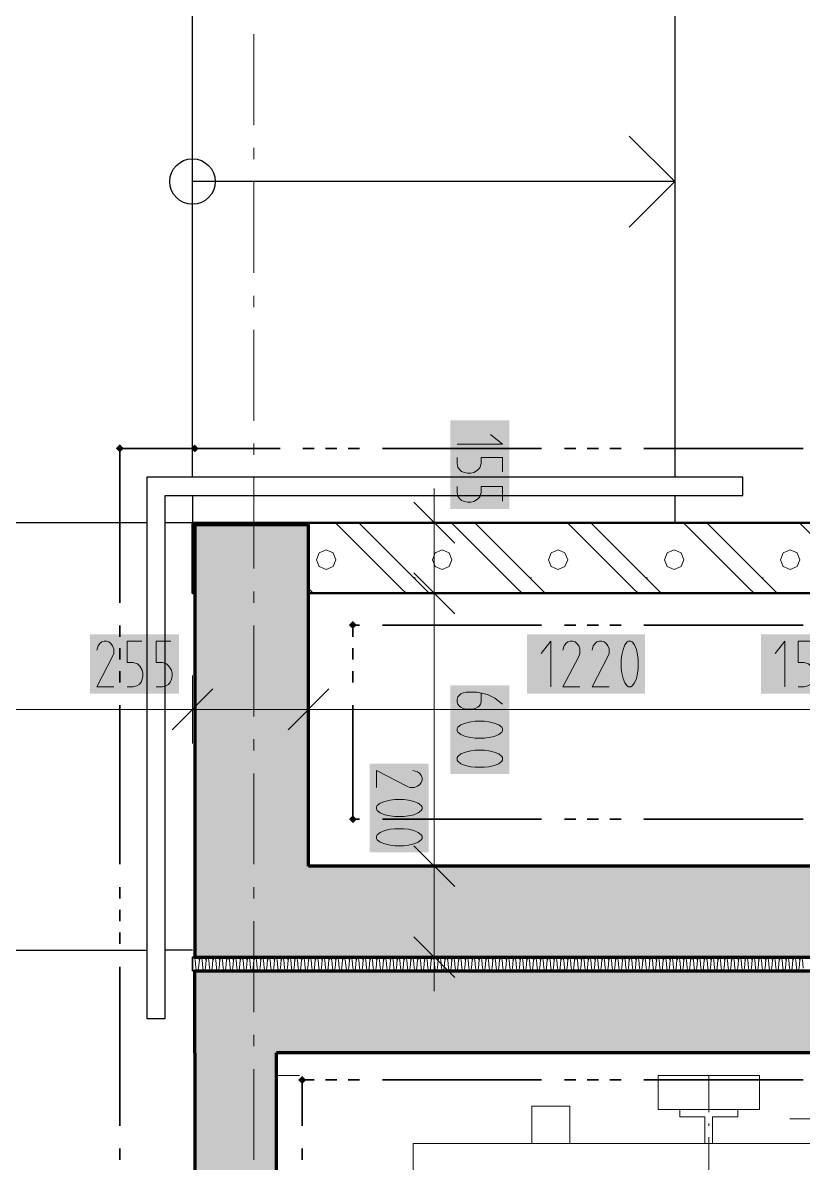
# Model space of a CAD drawing. Header units: millimetres. Extents: x 0 to 594, y 0 to 420.
# Drawn here: x 406.86 to 420.8, y 262.59 to 282.96 of the extents above; entities that cross this region are included whole.
import ezdxf

# ---------------------------------------------------------------- set-up
doc = ezdxf.new("R2010")
doc.units = ezdxf.units.MM
doc.header["$LTSCALE"] = 8
for name, color, linetype in [('PDF_Instalacni prizdivky', 7, 'Continuous'), ('PDF_Koty delkove', 7, 'Continuous'), ('PDF_Osy hlavni', 7, 'Continuous'), ('PDF_Pozarni useky', 3, 'Continuous'), ('PDF_Schody 2D', 7, 'Continuous'), ('PDF_Steny obvodove nosne', 7, 'Continuous'), ('PDF_Steny sendvic', 7, 'Continuous'), ('PDF_Steny vnitrni', 7, 'Continuous'), ('PDF_Vytah', 7, 'Continuous')]:
    doc.layers.add(name, color=color, linetype=linetype)

msp = doc.modelspace()

# ---------------------------------------------------------------- hatches: boundary and pattern name
at = {"layer": 'PDF_Steny obvodove nosne', "true_color": 0xc0c0c0, "transparency": 33554559}
msp.add_hatch(color=9, dxfattribs=at).paths.add_polyline_path([(429.191, 266.023), (409.931, 266.023), (409.931, 264.56), (427.728, 264.56), (429.191, 264.56)])

# ---------------------------------------------------------------- linework, layer by layer
at = {"layer": 'PDF_Instalacni prizdivky', "lineweight": 50}
msp.add_lwpolyline([(431.101, 272.768), (431.101, 273.377), (431.101, 274.027), (409.891, 274.027), (409.891, 272.768), (409.931, 272.768), (409.931, 273.987), (411.963, 273.987), (411.963, 272.768), (421.877, 272.768), (421.877, 267.892), (423.096, 267.892), (423.096, 272.768), (429.841, 272.768)], dxfattribs=at)
at = {"layer": 'PDF_Instalacni prizdivky', "lineweight": 9}
for points in [[(410.374, 274.027), (410.415, 273.987)], [(410.789, 274.027), (410.829, 273.987)], [(412.446, 274.027), (413.625, 272.849)], [(412.861, 274.027), (413.832, 273.056)], [(414.519, 274.027), (415.697, 272.849)], [(414.933, 274.027), (415.904, 273.056)], [(416.591, 274.027), (417.769, 272.849)], [(417.005, 274.027), (417.976, 273.056)], [(418.663, 274.027), (419.841, 272.849)], [(419.078, 274.027), (420.049, 273.056)], [(420.735, 274.027), (421.914, 272.849)], [(420.567, 273.193), (420.69, 273.244), (420.741, 273.367), (420.69, 273.49), (420.567, 273.541), (420.444, 273.49), (420.393, 273.367), (420.444, 273.244)], [(420.444, 273.244), (420.567, 273.193)], [(413.832, 273.056), (414.039, 272.849)], [(415.904, 273.056), (416.111, 272.849)], [(417.976, 273.056), (418.184, 272.849)], [(420.049, 273.056), (420.256, 272.849)], [(409.891, 272.853), (409.895, 272.849)], [(409.895, 272.849), (409.931, 272.813)], [(411.963, 272.853), (411.967, 272.849)], [(411.967, 272.849), (412.048, 272.768)], [(413.625, 272.849), (413.706, 272.768)], [(414.039, 272.849), (414.12, 272.768)], [(415.697, 272.849), (415.778, 272.768)], [(416.111, 272.849), (416.193, 272.768)], [(417.769, 272.849), (417.85, 272.768)], [(418.184, 272.849), (418.265, 272.768)], [(419.841, 272.849), (419.923, 272.768)], [(420.256, 272.849), (420.337, 272.768)]]:
    msp.add_lwpolyline(points, dxfattribs=at)
for points in [[(412.278, 273.193), (412.401, 273.244), (412.452, 273.367), (412.401, 273.49), (412.278, 273.541), (412.155, 273.49), (412.104, 273.367), (412.155, 273.244)], [(414.35, 273.193), (414.473, 273.244), (414.524, 273.367), (414.473, 273.49), (414.35, 273.541), (414.227, 273.49), (414.176, 273.367), (414.227, 273.244)], [(416.422, 273.193), (416.545, 273.244), (416.596, 273.367), (416.545, 273.49), (416.422, 273.541), (416.299, 273.49), (416.248, 273.367), (416.299, 273.244)], [(418.494, 273.193), (418.618, 273.244), (418.669, 273.367), (418.618, 273.49), (418.494, 273.541), (418.371, 273.49), (418.32, 273.367), (418.371, 273.244)]]:
    msp.add_lwpolyline(points, close=True, dxfattribs=at)
at = {"layer": 'PDF_Instalacni prizdivky', "lineweight": 9, "transparency": 33554559}
for points in [[(413.863, 273.06), (413.881, 273.042), (413.845, 273.042), (413.863, 273.024)], [(415.935, 273.06), (415.954, 273.042), (415.917, 273.042), (415.935, 273.024)], [(418.007, 273.06), (418.026, 273.042), (417.989, 273.042), (418.007, 273.024)], [(420.08, 273.06), (420.098, 273.042), (420.061, 273.042), (420.08, 273.024)]]:
    msp.add_solid(points, dxfattribs=at)
at = {"layer": 'PDF_Koty delkove', "lineweight": 18}
for points in [[(414.616, 275.433), (415.429, 275.433), (415.213, 275.606)], [(415.429, 274.934), (415.429, 275.194), (415.05, 275.194), (415.05, 275.086), (415.023, 275.01), (414.982, 274.967), (414.915, 274.924), (414.861, 274.913), (414.806, 274.913), (414.752, 274.924), (414.698, 274.945), (414.658, 274.978), (414.63, 275.021), (414.616, 275.086), (414.616, 275.194)], [(414.21, 274.027), (414.21, 274.637)], [(415.429, 274.414), (415.429, 274.674), (415.05, 274.674), (415.05, 274.566), (415.023, 274.49), (414.982, 274.447), (414.915, 274.404), (414.861, 274.393), (414.806, 274.393), (414.752, 274.404), (414.698, 274.425), (414.658, 274.458), (414.63, 274.501), (414.616, 274.566), (414.616, 274.674)], [(413.844, 274.393), (414.576, 273.662)], [(413.601, 274.027), (414.21, 274.027), (414.819, 274.027)], [(414.21, 274.027), (414.21, 272.768), (414.21, 267.892), (414.21, 266.267)], [(413.844, 273.134), (414.576, 272.402)], [(413.601, 272.768), (414.21, 272.768), (414.819, 272.768)], [(408.485, 271.098), (408.181, 271.098), (408.464, 271.64), (408.485, 271.694), (408.485, 271.775), (408.464, 271.829), (408.431, 271.87), (408.399, 271.897), (408.355, 271.91), (408.312, 271.91), (408.269, 271.897), (408.236, 271.87), (408.204, 271.829), (408.181, 271.749)], [(408.984, 271.91), (408.724, 271.91), (408.724, 271.532), (408.832, 271.532), (408.908, 271.504), (408.951, 271.463), (408.994, 271.396), (409.005, 271.342), (409.005, 271.288), (408.994, 271.233), (408.973, 271.18), (408.94, 271.139), (408.897, 271.111), (408.832, 271.098), (408.724, 271.098)], [(409.504, 271.91), (409.244, 271.91), (409.244, 271.532), (409.352, 271.532), (409.428, 271.504), (409.471, 271.463), (409.514, 271.396), (409.525, 271.342), (409.525, 271.288), (409.514, 271.233), (409.493, 271.18), (409.46, 271.139), (409.417, 271.111), (409.352, 271.098), (409.244, 271.098)], [(416.292, 271.91), (416.119, 271.694)], [(416.292, 271.098), (416.292, 271.91)], [(416.812, 271.098), (416.508, 271.098), (416.79, 271.64), (416.812, 271.694), (416.812, 271.775), (416.79, 271.829), (416.758, 271.87), (416.725, 271.897), (416.682, 271.91), (416.639, 271.91), (416.595, 271.897), (416.563, 271.87), (416.53, 271.829), (416.508, 271.749)], [(417.332, 271.098), (417.028, 271.098), (417.31, 271.64), (417.332, 271.694), (417.332, 271.775), (417.31, 271.829), (417.278, 271.87), (417.245, 271.897), (417.202, 271.91), (417.159, 271.91), (417.115, 271.897), (417.083, 271.87), (417.05, 271.829), (417.028, 271.749)], [(417.852, 271.424), (417.852, 271.586), (417.841, 271.666), (417.82, 271.762), (417.787, 271.843), (417.744, 271.897), (417.722, 271.91), (417.679, 271.91), (417.657, 271.897), (417.614, 271.843), (417.582, 271.762), (417.559, 271.666), (417.548, 271.586), (417.548, 271.424), (417.559, 271.342), (417.582, 271.247), (417.614, 271.166), (417.657, 271.111), (417.679, 271.098), (417.722, 271.098), (417.744, 271.111), (417.787, 271.166), (417.82, 271.247), (417.841, 271.342)], [(420.471, 271.098), (420.471, 271.91), (420.298, 271.694)], [(420.97, 271.91), (420.71, 271.91), (420.71, 271.532), (420.819, 271.532), (420.894, 271.504), (420.938, 271.463), (420.98, 271.396), (420.992, 271.342), (420.992, 271.288), (420.98, 271.233), (420.959, 271.18), (420.927, 271.139), (420.884, 271.111), (420.819, 271.098), (420.71, 271.098)], [(417.841, 271.342), (417.852, 271.424)], [(409.891, 270.082), (409.891, 270.691), (409.891, 271.301)], [(411.963, 270.082), (411.963, 270.691), (411.963, 271.301)], [(409.525, 270.326), (410.256, 271.057)], [(411.597, 270.326), (412.329, 271.057)], [(414.78, 270.698), (414.725, 270.709), (414.685, 270.731), (414.658, 270.752), (414.63, 270.785), (414.616, 270.828), (414.616, 270.871), (414.63, 270.915), (414.658, 270.947), (414.685, 270.969), (414.725, 270.991), (414.78, 271.002), (414.969, 271.002), (415.158, 270.958), (415.294, 270.893), (415.429, 270.785)], [(415.05, 270.98), (415.05, 270.828), (415.036, 270.785), (415.01, 270.752), (414.982, 270.731), (414.942, 270.709), (414.888, 270.698), (414.78, 270.698)], [(387.706, 270.691), (397.864, 270.691), (409.891, 270.691), (411.963, 270.691), (421.877, 270.691), (423.096, 270.691), (429.841, 270.691), (431.101, 270.691), (435.733, 270.691)], [(415.185, 269.95), (415.105, 269.962), (414.942, 269.962), (414.861, 269.95), (414.766, 269.928), (414.685, 269.896), (414.63, 269.853), (414.616, 269.831), (414.616, 269.788), (414.63, 269.766), (414.685, 269.723), (414.766, 269.69), (414.861, 269.669), (414.942, 269.658)], [(414.942, 269.658), (415.105, 269.658), (415.185, 269.669), (415.28, 269.69), (415.361, 269.723), (415.416, 269.766), (415.429, 269.788), (415.429, 269.831), (415.416, 269.853), (415.361, 269.896), (415.28, 269.928), (415.185, 269.95)], [(413.178, 269.298), (413.178, 269.601), (413.72, 269.319), (413.774, 269.298), (413.856, 269.298), (413.909, 269.319), (413.95, 269.352), (413.978, 269.384), (413.991, 269.428), (413.991, 269.471), (413.978, 269.514), (413.95, 269.547), (413.909, 269.579), (413.829, 269.601)], [(413.844, 268.258), (414.576, 267.526)], [(413.601, 267.892), (414.21, 267.892), (414.819, 267.892)], [(413.844, 266.632), (414.576, 265.901)], [(413.601, 266.267), (414.21, 266.267), (414.819, 266.267)], [(414.21, 266.267), (414.21, 265.657)]]:
    msp.add_lwpolyline(points, dxfattribs=at)
for points in [[(414.942, 270.178), (415.105, 270.178), (415.185, 270.189), (415.28, 270.211), (415.361, 270.243), (415.416, 270.286), (415.429, 270.308), (415.429, 270.351), (415.416, 270.373), (415.361, 270.416), (415.28, 270.448), (415.185, 270.471), (415.105, 270.482), (414.942, 270.482), (414.861, 270.471), (414.766, 270.448), (414.685, 270.416), (414.63, 270.373), (414.616, 270.351), (414.616, 270.308), (414.63, 270.286), (414.685, 270.243), (414.766, 270.211), (414.861, 270.189)], [(413.504, 268.778), (413.666, 268.778), (413.747, 268.789), (413.842, 268.81), (413.923, 268.843), (413.978, 268.885), (413.991, 268.908), (413.991, 268.95), (413.978, 268.973), (413.923, 269.016), (413.842, 269.048), (413.747, 269.07), (413.666, 269.081), (413.504, 269.081), (413.423, 269.07), (413.327, 269.048), (413.246, 269.016), (413.192, 268.973), (413.178, 268.95), (413.178, 268.908), (413.192, 268.885), (413.246, 268.843), (413.327, 268.81), (413.423, 268.789)], [(413.504, 268.257), (413.666, 268.257), (413.747, 268.269), (413.842, 268.29), (413.923, 268.322), (413.978, 268.365), (413.991, 268.387), (413.991, 268.43), (413.978, 268.453), (413.923, 268.495), (413.842, 268.528), (413.747, 268.55), (413.666, 268.561), (413.504, 268.561), (413.423, 268.55), (413.327, 268.528), (413.246, 268.495), (413.192, 268.453), (413.178, 268.43), (413.178, 268.387), (413.192, 268.365), (413.246, 268.322), (413.327, 268.29), (413.423, 268.269)]]:
    msp.add_lwpolyline(points, close=True, dxfattribs=at)
at = {"layer": 'PDF_Koty delkove', "color": 7, "lineweight": 18, "true_color": 0xffffff, "transparency": 33554559}
for points in [[(414.494, 275.859), (414.494, 274.271), (415.551, 275.859), (415.551, 274.271)], [(408.059, 270.976), (409.647, 270.976), (408.059, 272.032), (409.647, 272.032)], [(415.866, 270.976), (417.974, 270.976), (415.866, 272.032), (417.974, 272.032)], [(420.046, 270.976), (421.633, 270.976), (420.046, 272.032), (421.633, 272.032)], [(414.494, 271.124), (414.494, 269.536), (415.551, 271.124), (415.551, 269.536)], [(413.056, 269.723), (413.056, 268.136), (414.112, 269.723), (414.112, 268.136)]]:
    msp.add_solid(points, dxfattribs=at)
at = {"layer": 'PDF_Osy hlavni', "lineweight": 18}
for points in [[(410.988, 282.755), (410.988, 281.13)], [(410.988, 280.724), (410.988, 280.521)], [(410.988, 280.114), (410.988, 278.489)], [(410.988, 278.083), (410.988, 277.879)], [(410.988, 277.473), (410.988, 275.848)], [(410.988, 275.442), (410.988, 275.238)], [(410.988, 274.832), (410.988, 273.207)], [(410.988, 272.8), (410.988, 272.597)], [(410.988, 272.191), (410.988, 270.566)], [(410.988, 270.159), (410.988, 269.956)], [(410.988, 269.55), (410.988, 267.925)], [(410.988, 267.518), (410.988, 267.315)], [(410.988, 266.909), (410.988, 265.284)], [(410.988, 264.877), (410.988, 264.674)], [(410.988, 264.268), (410.988, 262.643)]]:
    msp.add_lwpolyline(points, dxfattribs=at)
at = {"layer": 'PDF_Pozarni useky', "lineweight": 35}
for points in [[(408.593, 275.355), (408.593, 272.597)], [(408.61, 275.355), (409.931, 275.355)], [(409.931, 275.355), (411.455, 275.355)], [(411.861, 275.355), (412.064, 275.355)], [(412.267, 275.355), (412.47, 275.355)], [(412.674, 275.355), (412.877, 275.355)], [(413.283, 275.355), (416.127, 275.355)], [(416.534, 275.355), (416.737, 275.355)], [(416.94, 275.355), (417.143, 275.355)], [(417.346, 275.355), (417.549, 275.355)], [(417.956, 275.355), (420.8, 275.355)], [(408.593, 272.191), (408.593, 271.988)], [(412.756, 272.199), (412.877, 272.199)], [(412.756, 272.191), (412.756, 271.988)], [(413.283, 272.199), (416.127, 272.199)], [(416.534, 272.199), (416.737, 272.199)], [(416.94, 272.199), (417.143, 272.199)], [(417.346, 272.199), (417.549, 272.199)], [(417.956, 272.199), (420.8, 272.199)], [(408.593, 271.785), (408.593, 271.582)], [(412.756, 271.785), (412.756, 271.582)], [(408.593, 271.378), (408.593, 271.175)], [(412.756, 271.378), (412.756, 271.175)], [(408.593, 270.769), (408.593, 267.925)], [(412.756, 270.769), (412.756, 268.731)], [(412.756, 268.731), (412.877, 268.731)], [(413.283, 268.731), (416.127, 268.731)], [(416.534, 268.731), (416.737, 268.731)], [(416.94, 268.731), (417.143, 268.731)], [(417.346, 268.731), (417.549, 268.731)], [(417.956, 268.731), (420.8, 268.731)], [(408.593, 267.518), (408.593, 267.315)], [(408.593, 267.112), (408.593, 266.909)], [(408.593, 266.706), (408.593, 266.503)], [(408.593, 266.096), (408.593, 263.252)], [(411.85, 264.073), (411.85, 263.252)], [(411.861, 264.073), (412.064, 264.073)], [(412.267, 264.073), (412.47, 264.073)], [(412.674, 264.073), (412.877, 264.073)], [(413.283, 264.073), (416.127, 264.073)], [(416.534, 264.073), (416.737, 264.073)], [(416.94, 264.073), (417.143, 264.073)], [(417.346, 264.073), (417.549, 264.073)], [(417.956, 264.073), (420.8, 264.073)], [(408.593, 262.846), (408.593, 262.643)], [(411.85, 262.846), (411.85, 262.643)]]:
    msp.add_lwpolyline(points, dxfattribs=at)
at = {"layer": 'PDF_Pozarni useky', "lineweight": 35, "transparency": 33554559}
for points in [[(408.593, 275.426), (408.664, 275.355), (408.521, 275.355), (408.593, 275.284)], [(408.521, 275.355), (408.593, 275.426), (408.593, 275.284), (408.664, 275.355)], [(409.86, 275.355), (409.931, 275.426), (409.931, 275.284), (410.002, 275.355)], [(409.86, 275.355), (409.931, 275.426), (409.931, 275.284), (410.002, 275.355)], [(412.685, 272.199), (412.756, 272.27), (412.756, 272.128), (412.827, 272.199)], [(412.756, 272.27), (412.827, 272.199), (412.685, 272.199), (412.756, 272.128)], [(412.756, 268.802), (412.827, 268.731), (412.685, 268.731), (412.756, 268.66)], [(412.685, 268.731), (412.756, 268.802), (412.756, 268.66), (412.827, 268.731)], [(411.779, 264.073), (411.85, 264.144), (411.85, 264.001), (411.921, 264.073)], [(411.85, 264.144), (411.921, 264.073), (411.779, 264.073), (411.85, 264.001)]]:
    msp.add_solid(points, dxfattribs=at)
at = {"layer": 'PDF_Schody 2D', "lineweight": 25}
for points in [[(409.891, 274.84), (409.891, 285.161)], [(418.505, 285.161), (418.505, 274.84)], [(418.505, 280.122), (417.692, 280.935)], [(417.692, 279.31), (418.505, 280.122), (409.891, 280.122)], [(396.645, 277.437), (396.645, 266.389), (409.078, 266.389)], [(409.891, 274.515), (409.891, 274.027), (409.403, 274.027)], [(418.505, 274.515), (418.505, 274.027)], [(409.078, 274.027), (397.782, 274.027)], [(409.891, 266.389), (409.403, 266.389)]]:
    msp.add_lwpolyline(points, dxfattribs=at)
msp.add_lwpolyline([(409.403, 274.515), (419.724, 274.515), (419.724, 274.84), (409.078, 274.84), (409.078, 265.17), (409.403, 265.17)], close=True, dxfattribs=at)
msp.add_circle((409.891, 280.122), 0.406, dxfattribs=at)
at = {"layer": 'PDF_Steny obvodove nosne', "lineweight": 70}
for points in [[(411.963, 267.892), (411.963, 272.768), (411.963, 273.987), (409.931, 273.987), (409.931, 272.768), (409.931, 267.892)], [(409.931, 264.56), (409.931, 266.023), (429.191, 266.023), (429.191, 264.56), (429.191, 264.56), (429.191, 262.122), (427.728, 262.122), (427.728, 264.56), (411.394, 264.56)], [(409.931, 264.56), (409.931, 251.152)], [(411.394, 251.152), (411.394, 264.56)]]:
    msp.add_lwpolyline(points, dxfattribs=at)
at = {"layer": 'PDF_Steny obvodove nosne', "color": 9, "lineweight": 9, "true_color": 0xc0c0c0, "transparency": 33554559}
for points in [[(409.931, 273.987), (409.931, 267.892), (411.963, 273.987), (411.963, 267.892)], [(409.931, 264.56), (409.931, 251.152), (411.394, 264.56), (411.394, 251.152)]]:
    msp.add_solid(points, dxfattribs=at)
at = {"layer": 'PDF_Steny sendvic', "lineweight": 9}
for points in [[(409.915, 266.267), (409.891, 266.218)], [(409.939, 266.218), (409.915, 266.267)], [(409.939, 266.218), (409.951, 266.072)], [(409.951, 266.072), (409.973, 266.023)], [(409.979, 266.023), (410, 266.072)], [(410, 266.072), (410.013, 266.218)], [(410, 266.072), (410, 266.072)], [(410.037, 266.267), (410.013, 266.218)], [(410.061, 266.218), (410.037, 266.267)], [(410.061, 266.218), (410.073, 266.072)], [(410.073, 266.072), (410.095, 266.023)], [(410.1, 266.023), (410.122, 266.072)], [(410.122, 266.072), (410.134, 266.218)], [(410.122, 266.072), (410.122, 266.072)], [(410.159, 266.267), (410.134, 266.218)], [(410.183, 266.218), (410.159, 266.267)], [(410.183, 266.218), (410.195, 266.072)], [(410.195, 266.072), (410.217, 266.023)], [(410.222, 266.023), (410.244, 266.072)], [(410.244, 266.072), (410.256, 266.218)], [(410.244, 266.072), (410.244, 266.072)], [(410.281, 266.267), (410.256, 266.218)], [(410.305, 266.218), (410.281, 266.267)], [(410.305, 266.218), (410.317, 266.072)], [(410.317, 266.072), (410.339, 266.023)], [(410.344, 266.023), (410.366, 266.072)], [(410.366, 266.072), (410.378, 266.218)], [(410.366, 266.072), (410.366, 266.072)], [(410.403, 266.267), (410.378, 266.218)], [(410.427, 266.218), (410.403, 266.267)], [(410.427, 266.218), (410.439, 266.072)], [(410.439, 266.072), (410.461, 266.023)], [(410.466, 266.023), (410.488, 266.072)], [(410.488, 266.072), (410.5, 266.218)], [(410.488, 266.072), (410.488, 266.072)], [(410.525, 266.267), (410.5, 266.218)], [(410.549, 266.218), (410.525, 266.267)], [(410.549, 266.218), (410.561, 266.072)], [(410.561, 266.072), (410.583, 266.023)], [(410.588, 266.023), (410.61, 266.072)], [(410.61, 266.072), (410.622, 266.218)], [(410.61, 266.072), (410.61, 266.072)], [(410.646, 266.267), (410.622, 266.218)], [(410.671, 266.218), (410.646, 266.267)], [(410.671, 266.218), (410.683, 266.072)], [(410.683, 266.072), (410.705, 266.023)], [(410.71, 266.023), (410.732, 266.072)], [(410.732, 266.072), (410.744, 266.218)], [(410.732, 266.072), (410.732, 266.072)], [(410.768, 266.267), (410.744, 266.218)], [(410.793, 266.218), (410.768, 266.267)], [(410.793, 266.218), (410.805, 266.072)], [(410.805, 266.072), (410.827, 266.023)], [(410.832, 266.023), (410.854, 266.072)], [(410.854, 266.072), (410.866, 266.218)], [(410.854, 266.072), (410.854, 266.072)], [(410.89, 266.267), (410.866, 266.218)], [(410.915, 266.218), (410.89, 266.267)], [(410.915, 266.218), (410.927, 266.072)], [(410.927, 266.072), (410.949, 266.023)], [(410.954, 266.023), (410.976, 266.072)], [(410.976, 266.072), (410.988, 266.218)], [(410.976, 266.072), (410.976, 266.072)], [(411.012, 266.267), (410.988, 266.218)], [(411.036, 266.218), (411.012, 266.267)], [(411.036, 266.218), (411.049, 266.072)], [(411.049, 266.072), (411.07, 266.023)], [(411.076, 266.023), (411.098, 266.072)], [(411.098, 266.072), (411.11, 266.218)], [(411.098, 266.072), (411.098, 266.072)], [(411.134, 266.267), (411.11, 266.218)], [(411.158, 266.218), (411.134, 266.267)], [(411.158, 266.218), (411.17, 266.072)], [(411.17, 266.072), (411.192, 266.023)], [(411.197, 266.023), (411.219, 266.072)], [(411.219, 266.072), (411.231, 266.218)], [(411.219, 266.072), (411.219, 266.072)], [(411.256, 266.267), (411.231, 266.218)], [(411.28, 266.218), (411.256, 266.267)], [(411.28, 266.218), (411.292, 266.072)], [(411.292, 266.072), (411.314, 266.023)], [(411.319, 266.023), (411.341, 266.072)], [(411.341, 266.072), (411.353, 266.218)], [(411.341, 266.072), (411.341, 266.072)], [(411.378, 266.267), (411.353, 266.218)], [(411.402, 266.218), (411.378, 266.267)], [(411.402, 266.218), (411.414, 266.072)], [(411.414, 266.072), (411.436, 266.023)], [(411.441, 266.023), (411.463, 266.072)], [(411.463, 266.072), (411.475, 266.218)], [(411.463, 266.072), (411.463, 266.072)], [(411.5, 266.267), (411.475, 266.218)], [(411.524, 266.218), (411.5, 266.267)], [(411.524, 266.218), (411.536, 266.072)], [(411.536, 266.072), (411.558, 266.023)], [(411.563, 266.023), (411.585, 266.072)], [(411.585, 266.072), (411.597, 266.218)], [(411.585, 266.072), (411.585, 266.072)], [(411.622, 266.267), (411.597, 266.218)], [(411.646, 266.218), (411.622, 266.267)], [(411.646, 266.218), (411.658, 266.072)], [(411.658, 266.072), (411.68, 266.023)], [(411.685, 266.023), (411.707, 266.072)], [(411.707, 266.072), (411.719, 266.218)], [(411.707, 266.072), (411.707, 266.072)], [(411.743, 266.267), (411.719, 266.218)], [(411.768, 266.218), (411.743, 266.267)], [(411.768, 266.218), (411.78, 266.072)], [(411.78, 266.072), (411.802, 266.023)], [(411.807, 266.023), (411.829, 266.072)], [(411.829, 266.072), (411.841, 266.218)], [(411.829, 266.072), (411.829, 266.072)], [(411.865, 266.267), (411.841, 266.218)], [(411.89, 266.218), (411.865, 266.267)], [(411.89, 266.218), (411.902, 266.072)], [(411.902, 266.072), (411.924, 266.023)], [(411.929, 266.023), (411.951, 266.072)], [(411.951, 266.072), (411.963, 266.218)], [(411.951, 266.072), (411.951, 266.072)], [(411.987, 266.267), (411.963, 266.218)], [(412.012, 266.218), (411.987, 266.267)], [(412.012, 266.218), (412.024, 266.072)], [(412.024, 266.072), (412.046, 266.023)], [(412.051, 266.023), (412.073, 266.072)], [(412.073, 266.072), (412.085, 266.218)], [(412.073, 266.072), (412.073, 266.072)], [(412.109, 266.267), (412.085, 266.218)], [(412.134, 266.218), (412.109, 266.267)], [(412.134, 266.218), (412.146, 266.072)], [(412.146, 266.072), (412.168, 266.023)], [(412.173, 266.023), (412.195, 266.072)], [(412.195, 266.072), (412.207, 266.218)], [(412.195, 266.072), (412.195, 266.072)], [(412.231, 266.267), (412.207, 266.218)], [(412.255, 266.218), (412.231, 266.267)], [(412.255, 266.218), (412.267, 266.072)], [(412.267, 266.072), (412.289, 266.023)], [(412.295, 266.023), (412.316, 266.072)], [(412.316, 266.072), (412.329, 266.218)], [(412.316, 266.072), (412.316, 266.072)], [(412.353, 266.267), (412.329, 266.218)], [(412.377, 266.218), (412.353, 266.267)], [(412.377, 266.218), (412.389, 266.072)], [(412.389, 266.072), (412.411, 266.023)], [(412.416, 266.023), (412.438, 266.072)], [(412.438, 266.072), (412.45, 266.218)], [(412.438, 266.072), (412.438, 266.072)], [(412.475, 266.267), (412.45, 266.218)], [(412.499, 266.218), (412.475, 266.267)], [(412.499, 266.218), (412.511, 266.072)], [(412.511, 266.072), (412.533, 266.023)], [(412.538, 266.023), (412.56, 266.072)], [(412.56, 266.072), (412.572, 266.218)], [(412.56, 266.072), (412.56, 266.072)], [(412.597, 266.267), (412.572, 266.218)], [(412.621, 266.218), (412.597, 266.267)], [(412.621, 266.218), (412.633, 266.072)], [(412.633, 266.072), (412.655, 266.023)], [(412.66, 266.023), (412.682, 266.072)], [(412.682, 266.072), (412.694, 266.218)], [(412.682, 266.072), (412.682, 266.072)], [(412.719, 266.267), (412.694, 266.218)], [(412.743, 266.218), (412.719, 266.267)], [(412.743, 266.218), (412.755, 266.072)], [(412.755, 266.072), (412.777, 266.023)], [(412.782, 266.023), (412.804, 266.072)], [(412.804, 266.072), (412.816, 266.218)], [(412.804, 266.072), (412.804, 266.072)], [(412.841, 266.267), (412.816, 266.218)], [(412.865, 266.218), (412.841, 266.267)], [(412.865, 266.218), (412.877, 266.072)], [(412.877, 266.072), (412.899, 266.023)], [(412.904, 266.023), (412.926, 266.072)], [(412.926, 266.072), (412.938, 266.218)], [(412.926, 266.072), (412.926, 266.072)], [(412.962, 266.267), (412.938, 266.218)], [(412.987, 266.218), (412.962, 266.267)], [(412.987, 266.218), (412.999, 266.072)], [(412.999, 266.072), (413.021, 266.023)], [(413.026, 266.023), (413.048, 266.072)], [(413.048, 266.072), (413.06, 266.218)], [(413.048, 266.072), (413.048, 266.072)], [(413.048, 266.072), (413.048, 266.072)], [(413.084, 266.267), (413.06, 266.218)], [(413.109, 266.218), (413.084, 266.267)], [(413.109, 266.218), (413.121, 266.072)], [(413.121, 266.072), (413.143, 266.023)], [(413.148, 266.023), (413.17, 266.072)], [(413.17, 266.072), (413.182, 266.218)], [(413.17, 266.072), (413.17, 266.072)], [(413.206, 266.267), (413.182, 266.218)], [(413.231, 266.218), (413.206, 266.267)], [(413.231, 266.218), (413.243, 266.072)], [(413.243, 266.072), (413.265, 266.023)], [(413.27, 266.023), (413.292, 266.072)], [(413.292, 266.072), (413.304, 266.218)], [(413.292, 266.072), (413.292, 266.072)], [(413.328, 266.267), (413.304, 266.218)], [(413.352, 266.218), (413.328, 266.267)], [(413.352, 266.218), (413.365, 266.072)], [(413.365, 266.072), (413.387, 266.023)], [(413.392, 266.023), (413.414, 266.072)], [(413.414, 266.072), (413.426, 266.218)], [(413.414, 266.072), (413.414, 266.072)], [(413.45, 266.267), (413.426, 266.218)], [(413.474, 266.218), (413.45, 266.267)], [(413.474, 266.218), (413.486, 266.072)], [(413.486, 266.072), (413.508, 266.023)], [(413.514, 266.023), (413.535, 266.072)], [(413.535, 266.072), (413.548, 266.218)], [(413.535, 266.072), (413.535, 266.072)], [(413.572, 266.267), (413.548, 266.218)], [(413.596, 266.218), (413.572, 266.267)], [(413.596, 266.218), (413.608, 266.072)], [(413.608, 266.072), (413.63, 266.023)], [(413.635, 266.023), (413.657, 266.072)], [(413.657, 266.072), (413.669, 266.218)], [(413.657, 266.072), (413.657, 266.072)], [(413.694, 266.267), (413.669, 266.218)], [(413.718, 266.218), (413.694, 266.267)], [(413.718, 266.218), (413.73, 266.072)], [(413.73, 266.072), (413.752, 266.023)], [(413.757, 266.023), (413.779, 266.072)], [(413.779, 266.072), (413.791, 266.218)], [(413.779, 266.072), (413.779, 266.072)], [(413.816, 266.267), (413.791, 266.218)], [(413.84, 266.218), (413.816, 266.267)], [(413.84, 266.218), (413.852, 266.072)], [(413.852, 266.072), (413.874, 266.023)], [(413.879, 266.023), (413.901, 266.072)], [(413.901, 266.072), (413.913, 266.218)], [(413.901, 266.072), (413.901, 266.072)], [(413.938, 266.267), (413.913, 266.218)], [(413.962, 266.218), (413.938, 266.267)], [(413.962, 266.218), (413.974, 266.072)], [(413.974, 266.072), (413.996, 266.023)], [(414.001, 266.023), (414.023, 266.072)], [(414.023, 266.072), (414.035, 266.218)], [(414.023, 266.072), (414.023, 266.072)], [(414.059, 266.267), (414.035, 266.218)], [(414.084, 266.218), (414.059, 266.267)], [(414.084, 266.218), (414.096, 266.072)], [(414.096, 266.072), (414.118, 266.023)], [(414.123, 266.023), (414.145, 266.072)], [(414.145, 266.072), (414.157, 266.218)], [(414.145, 266.072), (414.145, 266.072)], [(414.181, 266.267), (414.157, 266.218)], [(414.206, 266.218), (414.181, 266.267)], [(414.206, 266.218), (414.218, 266.072)], [(414.218, 266.072), (414.24, 266.023)], [(414.245, 266.023), (414.267, 266.072)], [(414.267, 266.072), (414.279, 266.218)], [(414.267, 266.072), (414.267, 266.072)], [(414.303, 266.267), (414.279, 266.218)], [(414.328, 266.218), (414.303, 266.267)], [(414.328, 266.218), (414.34, 266.072)], [(414.34, 266.072), (414.362, 266.023)], [(414.367, 266.023), (414.389, 266.072)], [(414.389, 266.072), (414.401, 266.218)], [(414.389, 266.072), (414.389, 266.072)], [(414.425, 266.267), (414.401, 266.218)], [(414.45, 266.218), (414.425, 266.267)], [(414.45, 266.218), (414.462, 266.072)], [(414.462, 266.072), (414.484, 266.023)], [(414.489, 266.023), (414.511, 266.072)], [(414.511, 266.072), (414.523, 266.218)], [(414.511, 266.072), (414.511, 266.072)], [(414.547, 266.267), (414.523, 266.218)], [(414.571, 266.218), (414.547, 266.267)], [(414.571, 266.218), (414.584, 266.072)], [(414.584, 266.072), (414.605, 266.023)], [(414.611, 266.023), (414.633, 266.072)], [(414.633, 266.072), (414.645, 266.218)], [(414.633, 266.072), (414.633, 266.072)], [(414.669, 266.267), (414.645, 266.218)], [(414.693, 266.218), (414.669, 266.267)], [(414.693, 266.218), (414.705, 266.072)], [(414.705, 266.072), (414.727, 266.023)], [(414.732, 266.023), (414.754, 266.072)], [(414.754, 266.072), (414.766, 266.218)], [(414.754, 266.072), (414.754, 266.072)], [(414.791, 266.267), (414.766, 266.218)], [(414.815, 266.218), (414.791, 266.267)], [(414.815, 266.218), (414.827, 266.072)], [(414.827, 266.072), (414.849, 266.023)], [(414.854, 266.023), (414.876, 266.072)], [(414.876, 266.072), (414.888, 266.218)], [(414.876, 266.072), (414.876, 266.072)], [(414.913, 266.267), (414.888, 266.218)], [(414.937, 266.218), (414.913, 266.267)], [(414.937, 266.218), (414.949, 266.072)], [(414.949, 266.072), (414.971, 266.023)], [(414.976, 266.023), (414.998, 266.072)], [(414.998, 266.072), (415.01, 266.218)], [(414.998, 266.072), (414.998, 266.072)], [(415.035, 266.267), (415.01, 266.218)], [(415.059, 266.218), (415.035, 266.267)], [(415.059, 266.218), (415.071, 266.072)], [(415.071, 266.072), (415.093, 266.023)], [(415.098, 266.023), (415.12, 266.072)], [(415.12, 266.072), (415.132, 266.218)], [(415.12, 266.072), (415.12, 266.072)], [(415.157, 266.267), (415.132, 266.218)], [(415.181, 266.218), (415.157, 266.267)], [(415.181, 266.218), (415.193, 266.072)], [(415.193, 266.072), (415.215, 266.023)], [(415.22, 266.023), (415.242, 266.072)], [(415.242, 266.072), (415.254, 266.218)], [(415.242, 266.072), (415.242, 266.072)], [(415.278, 266.267), (415.254, 266.218)], [(415.303, 266.218), (415.278, 266.267)], [(415.303, 266.218), (415.315, 266.072)], [(415.315, 266.072), (415.337, 266.023)], [(415.342, 266.023), (415.364, 266.072)], [(415.364, 266.072), (415.376, 266.218)], [(415.364, 266.072), (415.364, 266.072)], [(415.4, 266.267), (415.376, 266.218)], [(415.425, 266.218), (415.4, 266.267)], [(415.425, 266.218), (415.437, 266.072)], [(415.437, 266.072), (415.459, 266.023)], [(415.464, 266.023), (415.486, 266.072)], [(415.486, 266.072), (415.498, 266.218)], [(415.486, 266.072), (415.486, 266.072)], [(415.522, 266.267), (415.498, 266.218)], [(415.547, 266.218), (415.522, 266.267)], [(415.547, 266.218), (415.559, 266.072)], [(415.559, 266.072), (415.581, 266.023)], [(415.586, 266.023), (415.608, 266.072)], [(415.608, 266.072), (415.62, 266.218)], [(415.608, 266.072), (415.608, 266.072)], [(415.644, 266.267), (415.62, 266.218)], [(415.669, 266.218), (415.644, 266.267)], [(415.669, 266.218), (415.681, 266.072)], [(415.681, 266.072), (415.703, 266.023)], [(415.708, 266.023), (415.73, 266.072)], [(415.73, 266.072), (415.742, 266.218)], [(415.73, 266.072), (415.73, 266.072)], [(415.766, 266.267), (415.742, 266.218)], [(415.79, 266.218), (415.766, 266.267)], [(415.79, 266.218), (415.802, 266.072)], [(415.802, 266.072), (415.824, 266.023)], [(415.83, 266.023), (415.851, 266.072)], [(415.851, 266.072), (415.864, 266.218)], [(415.851, 266.072), (415.851, 266.072)], [(415.888, 266.267), (415.864, 266.218)], [(415.912, 266.218), (415.888, 266.267)], [(415.912, 266.218), (415.924, 266.072)], [(415.924, 266.072), (415.946, 266.023)], [(415.951, 266.023), (415.973, 266.072)], [(415.973, 266.072), (415.985, 266.218)], [(415.973, 266.072), (415.973, 266.072)], [(416.01, 266.267), (415.985, 266.218)], [(416.046, 266.072), (416.034, 266.218), (416.01, 266.267)], [(416.046, 266.072), (416.068, 266.023)], [(416.073, 266.023), (416.095, 266.072)], [(416.095, 266.072), (416.107, 266.218)], [(416.095, 266.072), (416.095, 266.072)], [(416.132, 266.267), (416.107, 266.218)], [(416.168, 266.072), (416.156, 266.218), (416.132, 266.267)], [(416.168, 266.072), (416.19, 266.023)], [(416.195, 266.023), (416.217, 266.072)], [(416.217, 266.072), (416.229, 266.218)], [(416.217, 266.072), (416.217, 266.072)], [(416.254, 266.267), (416.229, 266.218)], [(416.29, 266.072), (416.278, 266.218), (416.254, 266.267)], [(416.29, 266.072), (416.312, 266.023)], [(416.317, 266.023), (416.339, 266.072)], [(416.339, 266.072), (416.351, 266.218)], [(416.339, 266.072), (416.339, 266.072)], [(416.376, 266.267), (416.351, 266.218)], [(416.412, 266.072), (416.4, 266.218), (416.376, 266.267)], [(416.412, 266.072), (416.434, 266.023)], [(416.439, 266.023), (416.461, 266.072)], [(416.461, 266.072), (416.473, 266.218)], [(416.461, 266.072), (416.461, 266.072)], [(416.497, 266.267), (416.473, 266.218)], [(416.534, 266.072), (416.522, 266.218), (416.497, 266.267)], [(416.534, 266.072), (416.556, 266.023)], [(416.561, 266.023), (416.583, 266.072)], [(416.583, 266.072), (416.595, 266.218)], [(416.583, 266.072), (416.583, 266.072)], [(416.619, 266.267), (416.595, 266.218)], [(416.656, 266.072), (416.644, 266.218), (416.619, 266.267)], [(416.656, 266.072), (416.678, 266.023)], [(416.683, 266.023), (416.705, 266.072)], [(416.705, 266.072), (416.717, 266.218)], [(416.705, 266.072), (416.705, 266.072)], [(416.741, 266.267), (416.717, 266.218)], [(416.766, 266.218), (416.741, 266.267)], [(416.766, 266.218), (416.778, 266.072)], [(416.778, 266.072), (416.8, 266.023)], [(416.805, 266.023), (416.827, 266.072)], [(416.827, 266.072), (416.839, 266.218)], [(416.827, 266.072), (416.827, 266.072)], [(416.863, 266.267), (416.839, 266.218)], [(416.9, 266.072), (416.887, 266.218), (416.863, 266.267)], [(416.9, 266.072), (416.921, 266.023)], [(416.927, 266.023), (416.949, 266.072)], [(416.949, 266.072), (416.961, 266.218)], [(416.949, 266.072), (416.949, 266.072)], [(416.985, 266.267), (416.961, 266.218)], [(417.021, 266.072), (417.009, 266.218), (416.985, 266.267)], [(417.021, 266.072), (417.043, 266.023)], [(417.049, 266.023), (417.07, 266.072)], [(417.07, 266.072), (417.082, 266.218)], [(417.07, 266.072), (417.07, 266.072)], [(417.107, 266.267), (417.082, 266.218)], [(417.131, 266.218), (417.107, 266.267)], [(417.131, 266.218), (417.143, 266.072)], [(417.143, 266.072), (417.165, 266.023)], [(417.17, 266.023), (417.192, 266.072)], [(417.192, 266.072), (417.204, 266.218)], [(417.192, 266.072), (417.192, 266.072)], [(417.229, 266.267), (417.204, 266.218)], [(417.265, 266.072), (417.253, 266.218), (417.229, 266.267)], [(417.265, 266.072), (417.287, 266.023)], [(417.292, 266.023), (417.314, 266.072)], [(417.314, 266.072), (417.326, 266.218)], [(417.314, 266.072), (417.314, 266.072)], [(417.351, 266.267), (417.326, 266.218)], [(417.387, 266.072), (417.375, 266.218), (417.351, 266.267)], [(417.387, 266.072), (417.409, 266.023)], [(417.414, 266.023), (417.436, 266.072)], [(417.436, 266.072), (417.448, 266.218)], [(417.436, 266.072), (417.436, 266.072)], [(417.473, 266.267), (417.448, 266.218)], [(417.509, 266.072), (417.497, 266.218), (417.473, 266.267)], [(417.509, 266.072), (417.531, 266.023)], [(417.536, 266.023), (417.558, 266.072)], [(417.558, 266.072), (417.57, 266.218)], [(417.558, 266.072), (417.558, 266.072)], [(417.594, 266.267), (417.57, 266.218)], [(417.631, 266.072), (417.619, 266.218), (417.594, 266.267)], [(417.631, 266.072), (417.653, 266.023)], [(417.658, 266.023), (417.68, 266.072)], [(417.68, 266.072), (417.692, 266.218)], [(417.68, 266.072), (417.68, 266.072)], [(417.716, 266.267), (417.692, 266.218)], [(417.753, 266.072), (417.741, 266.218), (417.716, 266.267)], [(417.753, 266.072), (417.775, 266.023)], [(417.78, 266.023), (417.802, 266.072)], [(417.802, 266.072), (417.814, 266.218)], [(417.802, 266.072), (417.802, 266.072)], [(417.838, 266.267), (417.814, 266.218)], [(417.875, 266.072), (417.863, 266.218), (417.838, 266.267)], [(417.875, 266.072), (417.897, 266.023)], [(417.902, 266.023), (417.924, 266.072)], [(417.924, 266.072), (417.936, 266.218)], [(417.924, 266.072), (417.924, 266.072)], [(417.96, 266.267), (417.936, 266.218)], [(417.997, 266.072), (417.985, 266.218), (417.96, 266.267)], [(417.997, 266.072), (418.019, 266.023)], [(418.024, 266.023), (418.046, 266.072)], [(418.046, 266.072), (418.058, 266.218)], [(418.046, 266.072), (418.046, 266.072)], [(418.082, 266.267), (418.058, 266.218)], [(418.118, 266.072), (418.106, 266.218), (418.082, 266.267)], [(418.118, 266.072), (418.14, 266.023)], [(418.146, 266.023), (418.167, 266.072)], [(418.167, 266.072), (418.18, 266.218)], [(418.167, 266.072), (418.167, 266.072)], [(418.204, 266.267), (418.18, 266.218)], [(418.24, 266.072), (418.228, 266.218), (418.204, 266.267)], [(418.24, 266.072), (418.262, 266.023)], [(418.267, 266.023), (418.289, 266.072)], [(418.289, 266.072), (418.301, 266.218)], [(418.289, 266.072), (418.289, 266.072)], [(418.326, 266.267), (418.301, 266.218)], [(418.35, 266.218), (418.326, 266.267)], [(418.35, 266.218), (418.362, 266.072)], [(418.362, 266.072), (418.384, 266.023)], [(418.389, 266.023), (418.411, 266.072)], [(418.411, 266.072), (418.423, 266.218)], [(418.411, 266.072), (418.411, 266.072)], [(418.448, 266.267), (418.423, 266.218)], [(418.472, 266.218), (418.448, 266.267)], [(418.472, 266.218), (418.484, 266.072)], [(418.484, 266.072), (418.506, 266.023)], [(418.511, 266.023), (418.533, 266.072)], [(418.533, 266.072), (418.545, 266.218)], [(418.533, 266.072), (418.533, 266.072)], [(418.57, 266.267), (418.545, 266.218)], [(418.594, 266.218), (418.57, 266.267)], [(418.594, 266.218), (418.606, 266.072)], [(418.606, 266.072), (418.628, 266.023)], [(418.633, 266.023), (418.655, 266.072)], [(418.655, 266.072), (418.667, 266.218)], [(418.655, 266.072), (418.655, 266.072)], [(418.692, 266.267), (418.667, 266.218)], [(418.728, 266.072), (418.716, 266.218), (418.692, 266.267)], [(418.728, 266.072), (418.75, 266.023)], [(418.755, 266.023), (418.777, 266.072)], [(418.777, 266.072), (418.789, 266.218)], [(418.777, 266.072), (418.777, 266.072)], [(418.813, 266.267), (418.789, 266.218)], [(418.838, 266.218), (418.813, 266.267)], [(418.838, 266.218), (418.85, 266.072)], [(418.85, 266.072), (418.872, 266.023)], [(418.877, 266.023), (418.899, 266.072)], [(418.899, 266.072), (418.911, 266.218)], [(418.899, 266.072), (418.899, 266.072)], [(418.935, 266.267), (418.911, 266.218)], [(418.972, 266.072), (418.96, 266.218), (418.935, 266.267)], [(418.972, 266.072), (418.994, 266.023)], [(418.999, 266.023), (419.021, 266.072)], [(419.021, 266.072), (419.033, 266.218)], [(419.021, 266.072), (419.021, 266.072)], [(419.021, 266.072), (419.021, 266.072)], [(419.057, 266.267), (419.033, 266.218)], [(419.094, 266.072), (419.082, 266.218), (419.057, 266.267)], [(419.094, 266.072), (419.116, 266.023)], [(419.121, 266.023), (419.143, 266.072)], [(419.143, 266.072), (419.155, 266.218)], [(419.143, 266.072), (419.143, 266.072)], [(419.179, 266.267), (419.155, 266.218)], [(419.216, 266.072), (419.203, 266.218), (419.179, 266.267)], [(419.216, 266.072), (419.237, 266.023)], [(419.243, 266.023), (419.265, 266.072)], [(419.265, 266.072), (419.277, 266.218)], [(419.265, 266.072), (419.265, 266.072)], [(419.301, 266.267), (419.277, 266.218)], [(419.337, 266.072), (419.325, 266.218), (419.301, 266.267)], [(419.337, 266.072), (419.359, 266.023)], [(419.365, 266.023), (419.386, 266.072)], [(419.386, 266.072), (419.399, 266.218)], [(419.386, 266.072), (419.386, 266.072)], [(419.423, 266.267), (419.399, 266.218)], [(419.447, 266.218), (419.423, 266.267)], [(419.447, 266.218), (419.459, 266.072)], [(419.459, 266.072), (419.481, 266.023)], [(419.486, 266.023), (419.508, 266.072)], [(419.508, 266.072), (419.52, 266.218)], [(419.508, 266.072), (419.508, 266.072)], [(419.545, 266.267), (419.52, 266.218)], [(419.569, 266.218), (419.545, 266.267)], [(419.569, 266.218), (419.581, 266.072)], [(419.581, 266.072), (419.603, 266.023)], [(419.608, 266.023), (419.63, 266.072)], [(419.63, 266.072), (419.642, 266.218)], [(419.63, 266.072), (419.63, 266.072)], [(419.667, 266.267), (419.642, 266.218)], [(419.691, 266.218), (419.667, 266.267)], [(419.691, 266.218), (419.703, 266.072)], [(419.703, 266.072), (419.725, 266.023)], [(419.73, 266.023), (419.752, 266.072)], [(419.752, 266.072), (419.764, 266.218)], [(419.752, 266.072), (419.752, 266.072)], [(419.789, 266.267), (419.764, 266.218)], [(419.825, 266.072), (419.813, 266.218), (419.789, 266.267)], [(419.825, 266.072), (419.847, 266.023)], [(419.852, 266.023), (419.874, 266.072)], [(419.874, 266.072), (419.886, 266.218)], [(419.874, 266.072), (419.874, 266.072)], [(419.91, 266.267), (419.886, 266.218)], [(419.935, 266.218), (419.91, 266.267)], [(419.935, 266.218), (419.947, 266.072)], [(419.947, 266.072), (419.969, 266.023)], [(419.974, 266.023), (419.996, 266.072)], [(419.996, 266.072), (420.008, 266.218)], [(419.996, 266.072), (419.996, 266.072)], [(420.032, 266.267), (420.008, 266.218)], [(420.057, 266.218), (420.032, 266.267)], [(420.057, 266.218), (420.069, 266.072)], [(420.069, 266.072), (420.091, 266.023)], [(420.096, 266.023), (420.118, 266.072)], [(420.118, 266.072), (420.13, 266.218)], [(420.118, 266.072), (420.118, 266.072)], [(420.154, 266.267), (420.13, 266.218)], [(420.191, 266.072), (420.179, 266.218), (420.154, 266.267)], [(420.154, 266.267), (420.154, 266.267)], [(420.191, 266.072), (420.213, 266.023)], [(420.218, 266.023), (420.24, 266.072)], [(420.24, 266.072), (420.252, 266.218)], [(420.24, 266.072), (420.24, 266.072)], [(420.276, 266.267), (420.252, 266.218)], [(420.301, 266.218), (420.276, 266.267)], [(420.301, 266.218), (420.313, 266.072)], [(420.313, 266.072), (420.335, 266.023)], [(420.34, 266.023), (420.362, 266.072)], [(420.362, 266.072), (420.374, 266.218)], [(420.362, 266.072), (420.362, 266.072)], [(420.398, 266.267), (420.374, 266.218)], [(420.422, 266.218), (420.398, 266.267)], [(420.422, 266.218), (420.435, 266.072)], [(420.435, 266.072), (420.456, 266.023)], [(420.462, 266.023), (420.484, 266.072)], [(420.484, 266.072), (420.496, 266.218)], [(420.484, 266.072), (420.484, 266.072)], [(420.52, 266.267), (420.496, 266.218)], [(420.544, 266.218), (420.52, 266.267)], [(420.544, 266.218), (420.556, 266.072)], [(420.556, 266.072), (420.578, 266.023)], [(420.583, 266.023), (420.605, 266.072)], [(420.605, 266.072), (420.617, 266.218)], [(420.605, 266.072), (420.605, 266.072)], [(420.642, 266.267), (420.617, 266.218)], [(420.666, 266.218), (420.642, 266.267)], [(420.666, 266.218), (420.678, 266.072)], [(420.678, 266.072), (420.7, 266.023)], [(420.705, 266.023), (420.727, 266.072)], [(420.727, 266.072), (420.739, 266.218)], [(420.727, 266.072), (420.727, 266.072)], [(420.764, 266.267), (420.739, 266.218)], [(420.788, 266.218), (420.764, 266.267)], [(420.788, 266.218), (420.8, 266.072)]]:
    msp.add_lwpolyline(points, dxfattribs=at)
at = {"layer": 'PDF_Steny sendvic', "lineweight": 35}
msp.add_lwpolyline([(429.272, 266.267), (409.931, 266.267), (409.891, 266.267), (409.891, 266.023), (409.931, 266.023), (429.191, 266.023), (429.191, 266.023)], dxfattribs=at)
at = {"layer": 'PDF_Steny sendvic', "lineweight": 9, "transparency": 33554559}
for points in [[(409.891, 266.236), (409.909, 266.218), (409.891, 266.2)], [(410.013, 266.236), (410.031, 266.218), (409.994, 266.218), (410.013, 266.2)], [(410.134, 266.236), (410.153, 266.218), (410.116, 266.218), (410.134, 266.2)], [(410.256, 266.236), (410.275, 266.218), (410.238, 266.218), (410.256, 266.2)], [(410.378, 266.236), (410.397, 266.218), (410.36, 266.218), (410.378, 266.2)], [(410.5, 266.236), (410.518, 266.218), (410.482, 266.218), (410.5, 266.2)], [(410.622, 266.236), (410.64, 266.218), (410.604, 266.218), (410.622, 266.2)], [(410.744, 266.236), (410.762, 266.218), (410.726, 266.218), (410.744, 266.2)], [(410.866, 266.236), (410.884, 266.218), (410.848, 266.218), (410.866, 266.2)], [(410.988, 266.236), (411.006, 266.218), (410.969, 266.218), (410.988, 266.2)], [(411.11, 266.236), (411.128, 266.218), (411.091, 266.218), (411.11, 266.2)], [(411.231, 266.236), (411.25, 266.218), (411.213, 266.218), (411.231, 266.2)], [(411.353, 266.236), (411.372, 266.218), (411.335, 266.218), (411.353, 266.2)], [(411.475, 266.236), (411.494, 266.218), (411.457, 266.218), (411.475, 266.2)], [(411.597, 266.236), (411.615, 266.218), (411.579, 266.218), (411.597, 266.2)], [(411.719, 266.236), (411.737, 266.218), (411.701, 266.218), (411.719, 266.2)], [(411.841, 266.236), (411.859, 266.218), (411.823, 266.218), (411.841, 266.2)], [(411.963, 266.236), (411.981, 266.218), (411.945, 266.218), (411.963, 266.2)], [(412.085, 266.236), (412.103, 266.218), (412.066, 266.218), (412.085, 266.2)], [(412.207, 266.236), (412.225, 266.218), (412.188, 266.218), (412.207, 266.2)], [(412.329, 266.236), (412.347, 266.218), (412.31, 266.218), (412.329, 266.2)], [(412.45, 266.236), (412.469, 266.218), (412.432, 266.218), (412.45, 266.2)], [(412.572, 266.236), (412.591, 266.218), (412.554, 266.218), (412.572, 266.2)], [(412.694, 266.236), (412.713, 266.218), (412.676, 266.218), (412.694, 266.2)], [(412.816, 266.236), (412.834, 266.218), (412.798, 266.218), (412.816, 266.2)], [(412.938, 266.236), (412.956, 266.218), (412.92, 266.218), (412.938, 266.2)], [(413.06, 266.236), (413.078, 266.218), (413.042, 266.218), (413.06, 266.2)], [(413.182, 266.236), (413.2, 266.218), (413.164, 266.218), (413.182, 266.2)], [(413.304, 266.236), (413.322, 266.218), (413.285, 266.218), (413.304, 266.2)], [(413.426, 266.236), (413.444, 266.218), (413.407, 266.218), (413.426, 266.2)], [(413.548, 266.236), (413.566, 266.218), (413.529, 266.218), (413.548, 266.2)], [(413.669, 266.236), (413.688, 266.218), (413.651, 266.218), (413.669, 266.2)], [(413.791, 266.236), (413.81, 266.218), (413.773, 266.218), (413.791, 266.2)], [(413.913, 266.236), (413.931, 266.218), (413.895, 266.218), (413.913, 266.2)], [(414.035, 266.236), (414.053, 266.218), (414.017, 266.218), (414.035, 266.2)], [(414.157, 266.236), (414.175, 266.218), (414.139, 266.218), (414.157, 266.2)], [(414.279, 266.236), (414.297, 266.218), (414.261, 266.218), (414.279, 266.2)], [(414.401, 266.236), (414.419, 266.218), (414.383, 266.218), (414.401, 266.2)], [(414.523, 266.236), (414.541, 266.218), (414.504, 266.218), (414.523, 266.2)], [(414.645, 266.236), (414.663, 266.218), (414.626, 266.218), (414.645, 266.2)], [(414.766, 266.236), (414.785, 266.218), (414.748, 266.218), (414.766, 266.2)], [(414.888, 266.236), (414.907, 266.218), (414.87, 266.218), (414.888, 266.2)], [(415.01, 266.236), (415.029, 266.218), (414.992, 266.218), (415.01, 266.2)], [(415.132, 266.236), (415.15, 266.218), (415.114, 266.218), (415.132, 266.2)], [(415.254, 266.236), (415.272, 266.218), (415.236, 266.218), (415.254, 266.2)], [(415.376, 266.236), (415.394, 266.218), (415.358, 266.218), (415.376, 266.2)], [(415.498, 266.236), (415.516, 266.218), (415.48, 266.218), (415.498, 266.2)], [(415.62, 266.236), (415.638, 266.218), (415.601, 266.218), (415.62, 266.2)], [(415.742, 266.236), (415.76, 266.218), (415.723, 266.218), (415.742, 266.2)], [(415.864, 266.236), (415.882, 266.218), (415.845, 266.218), (415.864, 266.2)], [(415.985, 266.236), (416.004, 266.218), (415.967, 266.218), (415.985, 266.2)], [(416.107, 266.236), (416.126, 266.218), (416.089, 266.218), (416.107, 266.2)], [(416.229, 266.236), (416.248, 266.218), (416.211, 266.218), (416.229, 266.2)], [(416.351, 266.236), (416.369, 266.218), (416.333, 266.218), (416.351, 266.2)], [(416.473, 266.236), (416.491, 266.218), (416.455, 266.218), (416.473, 266.2)], [(416.595, 266.236), (416.613, 266.218), (416.577, 266.218), (416.595, 266.2)], [(416.717, 266.236), (416.735, 266.218), (416.699, 266.218), (416.717, 266.2)], [(416.839, 266.236), (416.857, 266.218), (416.82, 266.218), (416.839, 266.2)], [(416.961, 266.236), (416.979, 266.218), (416.942, 266.218), (416.961, 266.2)], [(417.082, 266.236), (417.101, 266.218), (417.064, 266.218), (417.082, 266.2)], [(417.204, 266.236), (417.223, 266.218), (417.186, 266.218), (417.204, 266.2)], [(417.326, 266.236), (417.345, 266.218), (417.308, 266.218), (417.326, 266.2)], [(417.448, 266.236), (417.466, 266.218), (417.43, 266.218), (417.448, 266.2)], [(417.57, 266.236), (417.588, 266.218), (417.552, 266.218), (417.57, 266.2)], [(417.692, 266.236), (417.71, 266.218), (417.674, 266.218), (417.692, 266.2)], [(417.814, 266.236), (417.832, 266.218), (417.796, 266.218), (417.814, 266.2)], [(417.936, 266.236), (417.954, 266.218), (417.917, 266.218), (417.936, 266.2)], [(418.058, 266.236), (418.076, 266.218), (418.039, 266.218), (418.058, 266.2)], [(418.18, 266.236), (418.198, 266.218), (418.161, 266.218), (418.18, 266.2)], [(418.301, 266.236), (418.32, 266.218), (418.283, 266.218), (418.301, 266.2)], [(418.423, 266.236), (418.442, 266.218), (418.405, 266.218), (418.423, 266.2)], [(418.545, 266.236), (418.564, 266.218), (418.527, 266.218), (418.545, 266.2)], [(418.667, 266.236), (418.685, 266.218), (418.649, 266.218), (418.667, 266.2)], [(418.789, 266.236), (418.807, 266.218), (418.771, 266.218), (418.789, 266.2)], [(418.911, 266.236), (418.929, 266.218), (418.893, 266.218), (418.911, 266.2)], [(419.033, 266.236), (419.051, 266.218), (419.015, 266.218), (419.033, 266.2)], [(419.155, 266.236), (419.173, 266.218), (419.136, 266.218), (419.155, 266.2)], [(419.277, 266.236), (419.295, 266.218), (419.258, 266.218), (419.277, 266.2)], [(419.399, 266.236), (419.417, 266.218), (419.38, 266.218), (419.399, 266.2)], [(419.52, 266.236), (419.539, 266.218), (419.502, 266.218), (419.52, 266.2)], [(419.642, 266.236), (419.661, 266.218), (419.624, 266.218), (419.642, 266.2)], [(419.764, 266.236), (419.782, 266.218), (419.746, 266.218), (419.764, 266.2)], [(419.886, 266.236), (419.904, 266.218), (419.868, 266.218), (419.886, 266.2)], [(420.008, 266.236), (420.026, 266.218), (419.99, 266.218), (420.008, 266.2)], [(420.13, 266.236), (420.148, 266.218), (420.112, 266.218), (420.13, 266.2)], [(420.252, 266.236), (420.27, 266.218), (420.233, 266.218), (420.252, 266.2)], [(420.374, 266.236), (420.392, 266.218), (420.355, 266.218), (420.374, 266.2)], [(420.496, 266.236), (420.514, 266.218), (420.477, 266.218), (420.496, 266.2)], [(420.617, 266.236), (420.636, 266.218), (420.599, 266.218), (420.617, 266.2)], [(420.739, 266.236), (420.758, 266.218), (420.721, 266.218), (420.739, 266.2)]]:
    msp.add_solid(points, dxfattribs=at)
at = {"layer": 'PDF_Steny vnitrni', "lineweight": 70}
for points in [[(409.931, 267.892), (409.931, 266.267), (429.272, 266.267), (429.435, 266.267)], [(431.06, 266.267), (431.06, 267.892), (429.841, 267.892), (423.096, 267.892), (421.877, 267.892), (411.963, 267.892)]]:
    msp.add_lwpolyline(points, dxfattribs=at)
at = {"layer": 'PDF_Steny vnitrni', "color": 9, "lineweight": 9, "true_color": 0xc0c0c0, "transparency": 33554559}
msp.add_solid([(431.06, 267.892), (409.931, 267.892), (431.06, 266.267), (409.931, 266.267)], dxfattribs=at)
at = {"layer": 'PDF_Vytah', "lineweight": 9}
for points in [[(411.394, 263.748), (411.394, 264.154), (411.8, 264.154)], [(418.211, 264.154), (418.211, 263.544), (420.017, 263.544), (420.017, 264.154)], [(420.017, 264.154), (418.211, 264.154)], [(419.114, 264.154), (419.114, 263.496)], [(419.114, 264.154), (419.114, 264.154)], [(419.114, 263.293), (419.114, 263.252)], [(419.114, 263.049), (419.114, 262.236)], [(413.832, 261.31), (413.832, 262.935), (426.022, 262.935), (426.022, 261.31)]]:
    msp.add_lwpolyline(points, dxfattribs=at)
for points in [[(418.211, 264.154), (418.211, 263.544), (420.017, 263.544), (420.017, 264.154)], [(416.631, 263.602), (415.954, 263.602), (415.954, 262.935), (416.631, 262.935)], [(416.631, 263.602), (415.954, 263.602), (415.954, 262.935), (416.631, 262.935)], [(418.595, 263.411), (418.595, 263.544), (418.595, 263.411), (419.046, 263.411), (419.046, 262.935), (419.046, 263.411)], [(419.633, 263.411), (419.633, 263.544), (419.633, 263.411), (419.182, 263.411), (419.182, 262.935), (419.182, 263.411)], [(420.559, 263.379), (423.268, 263.379)]]:
    msp.add_lwpolyline(points, close=True, dxfattribs=at)

doc.saveas('drawing.dxf')
